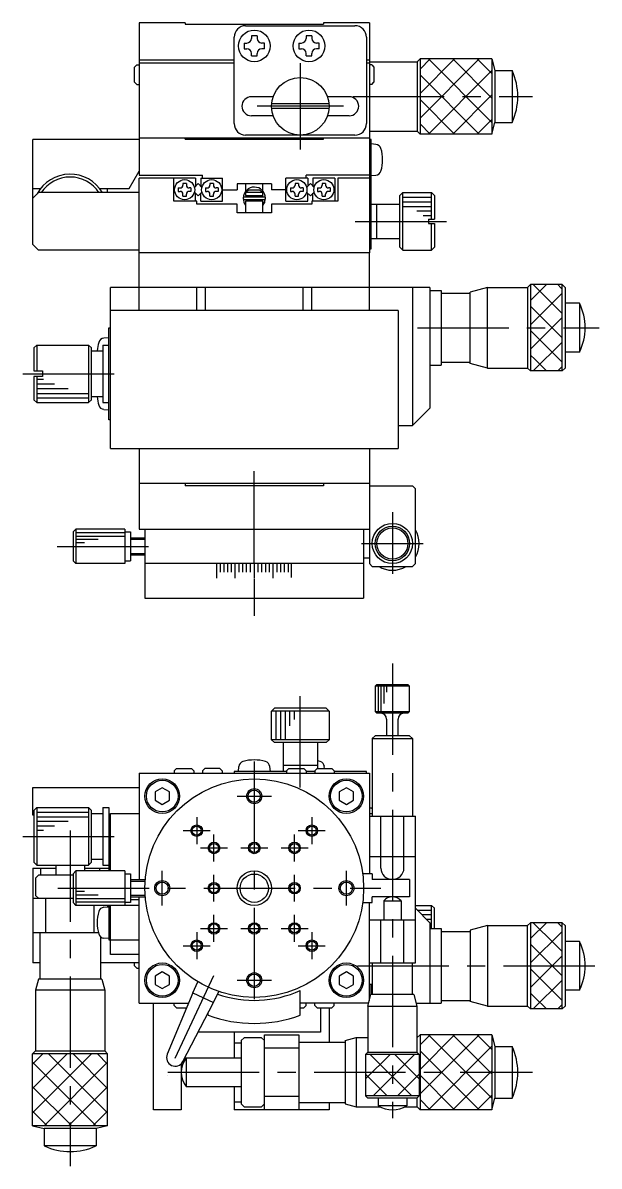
# Model space of a CAD drawing. Extents: x -1 to 365, y -8 to 323.
# Drawn here: x 129.3 to 229.5, y 124.6 to 323.3 of the extents above; entities that cross this region are included whole.
import ezdxf

# ---------------------------------------------------------------- set-up
doc = ezdxf.new("R2010")
doc.units = 0
doc.header["$LTSCALE"] = 0.5
doc.linetypes.add('CENTER', pattern=[50.8, 31.75, -6.35, 6.35, -6.35])
for name, color, linetype in [('MSM_CENTER', 1, 'CENTER'), ('MSM_CONTINUOUS', 7, 'CONTINUOUS'), ('MSM_NARROW', 5, 'CONTINUOUS')]:
    doc.layers.add(name, color=color, linetype=linetype)

msp = doc.modelspace()

# ---------------------------------------------------------------- linework, layer by layer
at = {"layer": 'MSM_CENTER'}
for p, q in [((177.54, 316.33), (177.54, 301.33)), ((186.67, 310.53), (217.86, 310.53)), ((185.04, 308.83), (170.04, 308.83)), ((187.05, 288.83), (203.75, 288.83)), ((197.88, 270.33), (229.46, 270.33)), ((129.33, 262.33), (146.33, 262.33)), ((169.54, 229.51), (169.54, 246.89)), ((193.54, 238.26), (193.54, 227.54)), ((188.19, 232.83), (198.91, 232.83)), ((135.26, 232.33), (153.17, 232.33)), ((169.54, 226.71), (169.54, 220.28)), ((193.54, 211.95), (193.54, 132.93)), ((177.54, 190.43), (177.54, 207.13)), ((169.54, 194.91), (169.54, 150.91)), ((166.54, 188.91), (172.54, 188.91)), ((159.54, 185.26), (159.54, 180.57)), ((179.54, 185.26), (179.54, 180.57)), ((137.54, 182.96), (137.54, 124.6)), ((157.19, 182.91), (161.88, 182.91)), ((177.19, 182.91), (181.88, 182.91)), ((129.33, 181.91), (146.06, 181.91)), ((162.54, 177.57), (162.54, 182.26)), ((176.54, 177.57), (176.54, 182.26)), ((160.19, 179.91), (164.88, 179.91)), ((167.19, 179.91), (171.88, 179.91)), ((174.19, 179.91), (178.88, 179.91)), ((153.54, 169.91), (153.54, 175.91)), ((162.54, 170.57), (162.54, 175.26)), ((176.54, 170.57), (176.54, 175.26)), ((185.54, 169.91), (185.54, 175.91)), ((135.39, 172.91), (191.54, 172.91)), ((162.54, 163.57), (162.54, 168.26)), ((176.54, 163.57), (176.54, 168.26)), ((159.54, 165.26), (159.54, 160.57)), ((160.19, 165.91), (164.88, 165.91)), ((167.19, 165.91), (171.88, 165.91)), ((174.19, 165.91), (178.88, 165.91)), ((179.54, 165.26), (179.54, 160.57)), ((157.19, 162.91), (161.88, 162.91)), ((177.19, 162.91), (181.88, 162.91)), ((187.46, 159.41), (229.46, 159.41)), ((162.44, 157.7), (154.39, 140.43)), ((166.54, 156.91), (172.54, 156.91)), ((154.54, 140.91), (217.86, 140.91))]:
    msp.add_line(p, q, dxfattribs=at)
at = {"layer": 'MSM_CONTINUOUS'}
for p, q in [((157.54, 323.33), (149.54, 323.33)), ((149.54, 323.33), (149.54, 296.83)), ((157.54, 323.33), (157.54, 323.13)), ((157.54, 323.13), (181.54, 323.13)), ((168.04, 322.83), (187.04, 322.83)), ((181.54, 323.33), (181.54, 323.13)), ((189.54, 323.33), (181.54, 323.33)), ((189.54, 323.33), (189.54, 283.33)), ((166.04, 305.83), (166.04, 320.83)), ((170.04, 321.08), (169.04, 321.08)), ((169.04, 321.08), (169.04, 320.63)), ((170.04, 321.08), (170.04, 320.63)), ((179.54, 321.08), (178.54, 321.08)), ((178.54, 321.08), (178.54, 320.63)), ((179.54, 321.08), (179.54, 320.63)), ((189.04, 320.83), (189.04, 305.83)), ((167.79, 319.83), (167.79, 318.83)), ((167.79, 319.83), (168.24, 319.83)), ((167.79, 318.83), (168.24, 318.83)), ((169.04, 317.58), (169.04, 318.03)), ((170.04, 317.58), (170.04, 318.03)), ((171.29, 319.83), (170.84, 319.83)), ((171.29, 318.83), (170.84, 318.83)), ((171.29, 318.83), (171.29, 319.83)), ((177.29, 319.83), (177.29, 318.83)), ((177.29, 319.83), (177.74, 319.83)), ((177.29, 318.83), (177.74, 318.83)), ((178.54, 317.58), (178.54, 318.03)), ((179.54, 317.58), (179.54, 318.03)), ((180.79, 319.83), (180.34, 319.83)), ((180.79, 318.83), (180.34, 318.83)), ((180.79, 318.83), (180.79, 319.83)), ((148.74, 315.63), (149.14, 316.03)), ((149.14, 316.03), (149.54, 316.03)), ((166.04, 316.83), (149.54, 316.83)), ((166.04, 316.33), (149.54, 316.33)), ((169.04, 317.58), (170.04, 317.58)), ((178.54, 317.58), (179.54, 317.58)), ((189.54, 316.83), (189.04, 316.83)), ((189.54, 316.33), (189.04, 316.33)), ((189.54, 316.55), (197.84, 316.55)), ((189.94, 316.03), (189.54, 316.03)), ((189.94, 316.03), (190.34, 315.63)), ((198.34, 317.05), (197.84, 316.55)), ((197.84, 316.55), (197.84, 304.51)), ((198.34, 317.05), (198.34, 304.01)), ((210.84, 317.05), (198.34, 317.05)), ((210.84, 317.05), (210.84, 304.01)), ((210.84, 317.05), (211.34, 315.03)), ((148.74, 313.03), (148.74, 315.63)), ((190.34, 315.63), (190.34, 313.03)), ((211.34, 315.03), (214.34, 315.03)), ((211.34, 315.03), (211.34, 306.03)), ((214.34, 315.03), (214.34, 306.03)), ((148.74, 313.03), (149.14, 312.63)), ((149.14, 312.63), (149.54, 312.63)), ((189.94, 312.63), (189.54, 312.63)), ((189.94, 312.63), (190.34, 313.03)), ((172.82, 310.48), (169.04, 310.48)), ((186.04, 310.48), (182.26, 310.48)), ((182.5, 308.43), (172.54, 308.43)), ((182.54, 309.23), (172.55, 309.23)), ((172.82, 307.18), (169.04, 307.18)), ((186.04, 307.18), (182.26, 307.18)), ((189.54, 304.51), (197.84, 304.51)), ((198.34, 304.01), (197.84, 304.51)), ((210.84, 304.01), (211.34, 306.03)), ((211.34, 306.03), (214.34, 306.03)), ((131.04, 284.83), (131.04, 303.03)), ((149.54, 303.03), (131.04, 303.03)), ((149.54, 303.33), (189.54, 303.33)), ((157.54, 303.13), (157.54, 303.33)), ((157.54, 303.13), (181.54, 303.13)), ((187.04, 303.83), (168.04, 303.83)), ((181.54, 303.13), (181.54, 303.33)), ((189.84, 303.03), (189.54, 303.03)), ((189.84, 284.03), (189.84, 303.03)), ((190.68, 302.21), (189.84, 302.28)), ((210.84, 304.01), (198.34, 304.01)), ((147.8, 294.53), (149.54, 297.53)), ((149.54, 296.83), (160.54, 296.83)), ((149.54, 273.33), (149.54, 296.33)), ((159.34, 296.33), (149.54, 296.33)), ((155.54, 292.33), (155.54, 296.33)), ((159.34, 296.33), (159.34, 294.94)), ((160.24, 296.33), (160.24, 294.94)), ((160.24, 296.33), (164.04, 296.33)), ((160.54, 296.33), (160.54, 296.83)), ((164.04, 292.33), (164.04, 296.33)), ((178.84, 296.33), (175.04, 296.33)), ((175.04, 292.33), (175.04, 296.33)), ((189.54, 296.83), (178.54, 296.83)), ((178.54, 296.33), (178.54, 296.83)), ((178.84, 296.33), (178.84, 294.94)), ((183.54, 296.33), (179.74, 296.33)), ((179.74, 296.33), (179.74, 294.94)), ((183.54, 296.33), (183.54, 292.33)), ((189.54, 296.33), (184.04, 296.33)), ((184.04, 296.33), (184.04, 292.33)), ((189.84, 296.78), (190.68, 296.85)), ((131.04, 294.53), (132.41, 294.53)), ((142.66, 294.53), (147.8, 294.53)), ((144.04, 293.83), (144.04, 294.53)), ((156.34, 294.63), (156.34, 294.03)), ((156.34, 294.63), (156.64, 294.63)), ((157.74, 295.43), (157.14, 295.43)), ((157.14, 295.43), (157.14, 295.13)), ((157.74, 295.43), (157.74, 295.13)), ((158.54, 294.63), (158.24, 294.63)), ((158.54, 294.63), (158.54, 294.03)), ((159.14, 294.74), (159.79, 295.39)), ((160.44, 294.74), (159.79, 295.39)), ((161.04, 294.63), (161.04, 294.03)), ((161.04, 294.63), (161.34, 294.63)), ((162.44, 295.43), (161.84, 295.43)), ((161.84, 295.43), (161.84, 295.13)), ((162.44, 295.43), (162.44, 295.13)), ((163.24, 294.63), (162.94, 294.63)), ((163.24, 294.63), (163.24, 294.03)), ((164.04, 294.33), (166.54, 294.33)), ((172.54, 295.33), (166.54, 295.33)), ((166.54, 295.33), (166.54, 294.33)), ((168.04, 295.33), (168.04, 294.06)), ((168.09, 293.83), (168.62, 294.33)), ((168.62, 294.33), (170.45, 294.33)), ((170.45, 294.33), (170.98, 293.83)), ((171.04, 294.1), (171.04, 295.33)), ((172.54, 295.33), (172.54, 294.33)), ((175.04, 294.33), (172.54, 294.33)), ((175.84, 294.63), (175.84, 294.03)), ((175.84, 294.63), (176.14, 294.63)), ((177.24, 295.43), (176.64, 295.43)), ((176.64, 295.43), (176.64, 295.13)), ((177.24, 295.43), (177.24, 295.13)), ((178.04, 294.63), (177.74, 294.63)), ((178.04, 294.63), (178.04, 294.03)), ((178.64, 294.74), (179.29, 295.39)), ((179.94, 294.74), (179.29, 295.39)), ((180.54, 294.63), (180.54, 294.03)), ((180.54, 294.63), (180.84, 294.63)), ((181.94, 295.43), (181.34, 295.43)), ((181.34, 295.43), (181.34, 295.13)), ((181.94, 295.43), (181.94, 295.13)), ((182.74, 294.63), (182.44, 294.63)), ((182.74, 294.63), (182.74, 294.03)), ((131.04, 292.83), (132.04, 293.83)), ((149.54, 293.83), (132.04, 293.83)), ((159.54, 292.33), (155.54, 292.33)), ((156.34, 294.03), (156.64, 294.03)), ((157.14, 293.23), (157.14, 293.53)), ((157.14, 293.23), (157.74, 293.23)), ((157.74, 293.23), (157.74, 293.53)), ((158.54, 294.03), (158.24, 294.03)), ((159.79, 293.27), (159.14, 293.92)), ((159.34, 292.33), (159.34, 293.72)), ((159.54, 291.83), (159.54, 292.33)), ((159.79, 293.27), (160.44, 293.92)), ((160.24, 292.33), (160.24, 293.72)), ((160.24, 292.33), (164.04, 292.33)), ((161.04, 294.03), (161.34, 294.03)), ((161.84, 293.23), (161.84, 293.53)), ((161.84, 293.23), (162.44, 293.23)), ((162.44, 293.23), (162.44, 293.53)), ((163.24, 294.03), (162.94, 294.03)), ((171.28, 293.06), (167.83, 293.06)), ((167.83, 292.61), (171.28, 292.61)), ((168.04, 293.83), (168.04, 293.33)), ((171.04, 293.83), (168.04, 293.83)), ((168.04, 293.33), (171.04, 293.33)), ((171.04, 292.33), (168.04, 292.33)), ((168.04, 292.33), (168.04, 290.33)), ((168.07, 293.06), (168.14, 293.33)), ((168.14, 292.33), (168.07, 292.61)), ((168.16, 292.41), (168.17, 292.42)), ((168.16, 292.39), (168.16, 292.41)), ((168.16, 292.38), (168.16, 292.39)), ((168.16, 292.37), (168.16, 292.38)), ((168.16, 292.35), (168.16, 292.37)), ((168.16, 292.34), (168.16, 292.35)), ((168.16, 292.33), (168.16, 292.34)), ((168.17, 292.43), (168.18, 292.45)), ((168.17, 292.42), (168.17, 292.43)), ((168.18, 292.46), (168.19, 292.47)), ((168.18, 292.45), (168.18, 292.46)), ((168.19, 292.47), (168.2, 292.48)), ((168.2, 292.49), (168.21, 292.5)), ((168.2, 292.48), (168.2, 292.49)), ((168.21, 292.5), (168.22, 292.51)), ((168.22, 292.51), (168.23, 292.52)), ((168.23, 292.52), (168.24, 292.53)), ((168.24, 292.53), (168.25, 292.54)), ((168.25, 292.54), (168.26, 292.55)), ((168.26, 292.55), (168.27, 292.56)), ((168.27, 292.56), (168.28, 292.57)), ((168.28, 292.57), (168.29, 292.57)), ((168.29, 292.57), (168.31, 292.58)), ((168.31, 292.58), (168.32, 292.59)), ((168.32, 292.59), (168.33, 292.59)), ((168.33, 292.59), (168.34, 292.6)), ((168.34, 292.6), (168.36, 292.6)), ((168.36, 292.6), (168.37, 292.6)), ((168.37, 292.6), (168.38, 292.61)), ((168.38, 292.61), (168.4, 292.61)), ((168.4, 292.61), (168.41, 292.61)), ((168.41, 292.61), (168.42, 292.61)), ((168.42, 292.61), (168.43, 292.61)), ((168.54, 293.33), (168.54, 293.06)), ((168.54, 292.61), (168.54, 292.33)), ((170.54, 293.06), (170.54, 293.33)), ((170.54, 292.33), (170.54, 292.61)), ((170.67, 292.61), (170.69, 292.61)), ((170.69, 292.61), (170.7, 292.61)), ((170.7, 292.61), (170.71, 292.61)), ((170.71, 292.61), (170.73, 292.6)), ((170.73, 292.6), (170.74, 292.6)), ((170.74, 292.6), (170.75, 292.6)), ((170.75, 292.6), (170.77, 292.59)), ((170.77, 292.59), (170.78, 292.59)), ((170.78, 292.59), (170.79, 292.58)), ((170.79, 292.58), (170.8, 292.58)), ((170.8, 292.58), (170.81, 292.57)), ((170.81, 292.57), (170.83, 292.56)), ((170.83, 292.56), (170.84, 292.56)), ((170.84, 292.56), (170.85, 292.55)), ((170.85, 292.55), (170.86, 292.54)), ((170.86, 292.54), (170.87, 292.53)), ((170.87, 292.53), (170.88, 292.52)), ((170.88, 292.52), (170.89, 292.51)), ((170.89, 292.51), (170.89, 292.5)), ((170.89, 292.5), (170.9, 292.49)), ((170.9, 292.49), (170.91, 292.48)), ((170.91, 292.48), (170.92, 292.47)), ((170.92, 292.47), (170.92, 292.45)), ((170.92, 292.45), (170.93, 292.44)), ((170.93, 292.44), (170.93, 292.43)), ((170.93, 292.43), (170.94, 292.42)), ((170.94, 292.42), (170.94, 292.4)), ((170.94, 292.4), (170.94, 292.39)), ((170.94, 292.39), (170.95, 292.38)), ((170.95, 292.38), (170.95, 292.36)), ((170.95, 292.36), (170.95, 292.35)), ((170.95, 292.35), (170.95, 292.34)), ((170.95, 292.34), (170.95, 292.33)), ((170.97, 293.33), (171.04, 293.06)), ((171.04, 293.33), (171.04, 293.83)), ((171.04, 290.33), (171.04, 292.33)), ((171.05, 292.15), (171.04, 292.16)), ((171.33, 292.05), (171.04, 292.14)), ((171.07, 292.14), (171.05, 292.15)), ((171.33, 292.05), (171.5, 292.8)), ((171.35, 292.61), (171.34, 292.62)), ((171.36, 292.58), (171.35, 292.61)), ((171.37, 292.54), (171.36, 292.58)), ((171.36, 292.12), (171.37, 292.15)), ((171.38, 292.51), (171.37, 292.54)), ((171.37, 292.15), (171.38, 292.19)), ((171.39, 292.47), (171.38, 292.51)), ((171.38, 292.19), (171.39, 292.22)), ((171.39, 292.44), (171.39, 292.47)), ((171.4, 292.4), (171.39, 292.44)), ((171.39, 292.26), (171.4, 292.29)), ((171.39, 292.22), (171.39, 292.26)), ((171.4, 292.37), (171.4, 292.4)), ((171.4, 292.33), (171.4, 292.37)), ((171.4, 292.29), (171.4, 292.33)), ((175.04, 292.33), (178.84, 292.33)), ((175.84, 294.03), (176.14, 294.03)), ((176.64, 293.23), (176.64, 293.53)), ((176.64, 293.23), (177.24, 293.23)), ((177.24, 293.23), (177.24, 293.53)), ((178.04, 294.03), (177.74, 294.03)), ((179.29, 293.27), (178.64, 293.92)), ((178.84, 292.33), (178.84, 293.72)), ((179.29, 293.27), (179.94, 293.92)), ((184.04, 292.33), (179.54, 292.33)), ((179.54, 292.33), (179.54, 291.83)), ((179.74, 292.33), (179.74, 293.72)), ((180.54, 294.03), (180.84, 294.03)), ((181.34, 293.23), (181.34, 293.53)), ((181.34, 293.23), (181.94, 293.23)), ((181.94, 293.23), (181.94, 293.53)), ((182.74, 294.03), (182.44, 294.03)), ((194.84, 293.33), (195.34, 293.83)), ((194.84, 284.33), (194.84, 293.33)), ((195.34, 283.83), (195.34, 293.83)), ((195.34, 293.83), (200.34, 293.83)), ((200.34, 289.23), (200.34, 293.83)), ((200.34, 293.83), (200.84, 293.33)), ((200.84, 293.33), (200.84, 289.23)), ((166.54, 291.83), (159.54, 291.83)), ((166.54, 290.33), (166.54, 291.83)), ((172.54, 290.33), (166.54, 290.33)), ((167.74, 292.12), (167.77, 292.05)), ((167.77, 292.05), (167.76, 292.06)), ((167.77, 292.06), (167.76, 292.06)), ((167.76, 292.06), (167.77, 292.06)), ((167.77, 292.05), (167.77, 292.05)), ((167.77, 292.05), (167.78, 292.03)), ((171.04, 291.57), (171.34, 292.05)), ((171.09, 292.13), (171.07, 292.14)), ((171.1, 292.12), (171.09, 292.13)), ((171.12, 292.12), (171.1, 292.12)), ((171.14, 292.11), (171.12, 292.12)), ((171.16, 292.1), (171.14, 292.11)), ((171.17, 292.09), (171.16, 292.1)), ((171.19, 292.09), (171.17, 292.09)), ((171.21, 292.08), (171.19, 292.09)), ((171.22, 292.07), (171.21, 292.08)), ((171.24, 292.07), (171.22, 292.07)), ((171.25, 292.06), (171.24, 292.07)), ((171.27, 292.06), (171.25, 292.06)), ((171.28, 292.06), (171.27, 292.06)), ((171.29, 292.05), (171.28, 292.06)), ((171.3, 292.05), (171.29, 292.05)), ((171.31, 292.05), (171.3, 292.05)), ((171.32, 292.05), (171.31, 292.05)), ((171.32, 292.02), (171.33, 292.05)), ((171.33, 292.05), (171.32, 292.05)), ((171.33, 292.05), (171.33, 292.05)), ((171.34, 292.05), (171.33, 292.05)), ((171.33, 292.05), (171.33, 292.05)), ((171.34, 292.05), (171.35, 292.09)), ((171.34, 292.06), (171.34, 292.05)), ((171.34, 292.05), (171.34, 292.05)), ((171.35, 292.09), (171.36, 292.12)), ((172.54, 291.83), (172.54, 290.33)), ((179.54, 291.83), (172.54, 291.83)), ((189.84, 291.83), (194.84, 291.83)), ((190.84, 285.83), (190.84, 291.83)), ((199.84, 289.23), (200.84, 289.23)), ((199.84, 289.23), (199.84, 288.43)), ((199.84, 288.43), (200.84, 288.43)), ((200.34, 283.83), (200.34, 288.43)), ((200.84, 288.43), (200.84, 284.33)), ((132.04, 283.83), (131.04, 284.83)), ((189.84, 285.83), (194.84, 285.83)), ((195.34, 283.83), (194.84, 284.33)), ((200.84, 284.33), (200.34, 283.83)), ((149.54, 283.83), (132.04, 283.83)), ((189.54, 283.33), (149.54, 283.33)), ((189.54, 284.03), (189.84, 284.03)), ((189.54, 273.33), (189.54, 283.33)), ((195.34, 283.83), (200.34, 283.83)), ((200.04, 277.33), (144.54, 277.33)), ((144.54, 249.33), (144.54, 277.33)), ((159.54, 273.33), (159.54, 277.33)), ((161.04, 273.33), (161.04, 277.33)), ((178.04, 273.33), (178.04, 277.33)), ((179.54, 273.33), (179.54, 277.33)), ((197.04, 277.33), (197.04, 253.33)), ((200.04, 277.33), (200.04, 256.33)), ((200.04, 276.83), (202.04, 276.83)), ((202.04, 276.83), (202.04, 263.83)), ((202.04, 276.33), (207.04, 276.33)), ((210.04, 277.33), (207.04, 276.53)), ((207.04, 264.13), (207.04, 276.52)), ((210.04, 277.33), (217.04, 277.33)), ((210.04, 263.33), (210.04, 277.33)), ((217.04, 277.33), (217.54, 277.83)), ((217.04, 277.33), (217.04, 263.33)), ((217.54, 277.83), (217.54, 262.83)), ((223.04, 277.83), (217.54, 277.83)), ((223.04, 262.83), (223.04, 277.83)), ((223.04, 277.83), (223.54, 277.33)), ((223.54, 277.33), (223.54, 263.33)), ((226.04, 274.58), (223.54, 274.58)), ((226.04, 274.58), (226.04, 266.08)), ((194.54, 273.33), (144.54, 273.33)), ((194.54, 273.33), (194.54, 249.33)), ((144.24, 270.33), (144.54, 270.33)), ((144.24, 254.33), (144.24, 270.33)), ((144.24, 268.58), (143.39, 268.51)), ((131.24, 266.83), (131.74, 267.33)), ((131.24, 266.83), (131.24, 262.83)), ((131.74, 267.33), (131.74, 262.83)), ((131.74, 267.33), (140.74, 267.33)), ((140.74, 267.33), (140.74, 257.33)), ((140.74, 267.33), (141.24, 266.83)), ((141.24, 257.83), (141.24, 266.83)), ((141.24, 266.33), (143.24, 266.33)), ((143.24, 267.33), (143.24, 257.33)), ((143.24, 267.33), (144.24, 267.33)), ((202.04, 264.33), (207.04, 264.33)), ((226.04, 266.08), (223.54, 266.08)), ((131.24, 262.83), (132.74, 262.83)), ((132.74, 262.83), (132.74, 261.83)), ((200.04, 263.83), (202.04, 263.83)), ((210.04, 263.33), (207.04, 264.13)), ((210.04, 263.33), (217.04, 263.33)), ((217.54, 262.83), (217.04, 263.33)), ((223.04, 262.83), (217.54, 262.83)), ((223.54, 263.33), (223.04, 262.83)), ((131.24, 261.83), (131.24, 257.83)), ((132.74, 261.83), (131.24, 261.83)), ((131.74, 261.83), (131.74, 257.33)), ((131.24, 257.83), (131.74, 257.33)), ((131.74, 257.33), (140.74, 257.33)), ((141.24, 257.83), (140.74, 257.33)), ((143.24, 258.33), (141.24, 258.33)), ((143.24, 257.33), (144.24, 257.33)), ((143.39, 256.15), (144.24, 256.08)), ((197.04, 253.33), (200.04, 256.33)), ((144.54, 254.33), (144.24, 254.33)), ((194.54, 253.33), (197.04, 253.33)), ((144.54, 249.33), (194.54, 249.33)), ((149.54, 249.33), (149.54, 235.33)), ((189.54, 249.33), (189.54, 229.33)), ((149.54, 243.33), (189.54, 243.33)), ((157.54, 243.33), (157.54, 242.83)), ((181.54, 242.83), (157.54, 242.83)), ((181.54, 243.33), (181.54, 242.83)), ((189.54, 242.83), (197.04, 242.83)), ((197.54, 242.33), (197.04, 242.83)), ((197.54, 229.33), (197.54, 242.33)), ((138.54, 235.33), (138.04, 234.83)), ((138.04, 234.83), (138.04, 229.83)), ((138.54, 235.33), (138.54, 229.33)), ((147.04, 235.33), (138.54, 235.33)), ((147.04, 235.33), (147.04, 229.33)), ((147.04, 234.83), (148.04, 234.83)), ((148.04, 234.83), (148.04, 229.83)), ((149.54, 235.33), (189.54, 235.33)), ((150.54, 235.33), (150.54, 223.33)), ((188.54, 235.33), (188.54, 223.33)), ((148.04, 233.83), (150.54, 233.83)), ((148.04, 230.83), (150.54, 230.83)), ((138.04, 229.83), (138.54, 229.33)), ((147.04, 229.33), (138.54, 229.33)), ((147.04, 229.83), (148.04, 229.83)), ((188.54, 229.33), (150.54, 229.33)), ((163.04, 226.83), (163.04, 229.33)), ((163.67, 227.83), (163.67, 229.33)), ((164.3, 227.83), (164.3, 229.33)), ((164.94, 227.83), (164.94, 229.33)), ((165.59, 227.83), (165.59, 229.33)), ((166.24, 226.83), (166.24, 229.33)), ((166.89, 227.83), (166.89, 229.33)), ((167.55, 227.83), (167.55, 229.33)), ((168.21, 227.83), (168.21, 229.33)), ((168.87, 227.83), (168.87, 229.33)), ((169.54, 229.33), (169.54, 226.83)), ((170.2, 227.83), (170.2, 229.33)), ((170.86, 227.83), (170.86, 229.33)), ((171.52, 227.83), (171.52, 229.33)), ((172.18, 227.83), (172.18, 229.33)), ((172.84, 226.83), (172.84, 229.33)), ((173.49, 227.83), (173.49, 229.33)), ((174.13, 227.83), (174.13, 229.33)), ((174.77, 227.83), (174.77, 229.33)), ((175.41, 229.33), (175.41, 227.83)), ((176.03, 226.9), (176.03, 229.33)), ((188.54, 230.33), (189.54, 230.33)), ((189.54, 229.33), (190.04, 228.83)), ((190.04, 228.83), (197.04, 228.83)), ((197.54, 229.33), (197.04, 228.83)), ((150.54, 223.33), (188.54, 223.33)), ((190.84, 208.31), (190.54, 208.01)), ((196.54, 208.01), (190.54, 208.01)), ((190.54, 208.01), (190.54, 203.61)), ((190.84, 208.31), (196.24, 208.31)), ((196.54, 208.01), (196.24, 208.31)), ((196.54, 203.61), (196.54, 208.01)), ((172.54, 203.71), (173.04, 204.21)), ((182.54, 203.71), (172.54, 203.71)), ((172.54, 198.71), (172.54, 203.71)), ((182.04, 204.21), (173.04, 204.21)), ((182.04, 204.21), (182.54, 203.71)), ((182.54, 203.71), (182.54, 198.71)), ((190.54, 203.61), (196.54, 203.61)), ((190.54, 203.61), (190.84, 203.31)), ((196.24, 203.31), (190.84, 203.31)), ((196.24, 203.31), (196.54, 203.61)), ((192.54, 202.31), (192.54, 199.41)), ((194.54, 199.41), (194.54, 202.31)), ((190.04, 198.91), (190.54, 199.41)), ((190.04, 198.91), (197.04, 198.91)), ((190.04, 198.91), (190.04, 185.41)), ((196.54, 199.41), (190.54, 199.41)), ((196.54, 199.41), (197.04, 198.91)), ((197.04, 198.91), (197.04, 185.41)), ((182.54, 198.71), (172.54, 198.71)), ((173.04, 198.21), (172.54, 198.71)), ((182.04, 198.21), (173.04, 198.21)), ((174.54, 198.21), (174.54, 193.21)), ((180.54, 198.21), (180.54, 193.71)), ((182.54, 198.71), (182.04, 198.21)), ((149.54, 192.91), (189.54, 192.91)), ((149.54, 192.91), (149.54, 174.41)), ((156.04, 193.71), (155.64, 193.31)), ((155.64, 193.31), (155.64, 192.91)), ((156.04, 193.71), (158.64, 193.71)), ((159.04, 193.31), (158.64, 193.71)), ((159.04, 193.31), (159.04, 192.91)), ((160.54, 193.31), (160.94, 193.71)), ((160.54, 193.31), (160.54, 192.91)), ((163.54, 193.71), (160.94, 193.71)), ((163.54, 193.71), (163.94, 193.31)), ((163.94, 193.31), (163.94, 192.91)), ((175.14, 193.21), (166.04, 193.21)), ((166.04, 193.21), (166.04, 192.91)), ((166.79, 193.21), (166.86, 194.06)), ((172.21, 194.06), (172.29, 193.21)), ((180.54, 194.21), (174.54, 194.21)), ((175.54, 193.71), (175.14, 193.31)), ((175.14, 193.31), (175.14, 192.91)), ((175.54, 193.71), (178.14, 193.71)), ((178.54, 193.31), (178.14, 193.71)), ((178.54, 193.31), (178.54, 192.91)), ((180.04, 193.21), (178.54, 193.21)), ((180.44, 193.71), (180.04, 193.31)), ((180.04, 193.31), (180.04, 192.91)), ((180.44, 193.71), (183.04, 193.71)), ((181.74, 193.71), (181.71, 194.06)), ((183.04, 193.71), (183.44, 193.31)), ((183.44, 193.31), (183.44, 192.91)), ((189.04, 193.21), (183.44, 193.21)), ((189.04, 192.91), (189.04, 193.21)), ((189.54, 192.91), (189.54, 175.41)), ((131.04, 190.41), (149.54, 190.41)), ((131.04, 185.61), (131.04, 190.41)), ((153.54, 190.36), (152.29, 189.64)), ((152.29, 189.64), (152.29, 188.19)), ((154.79, 189.64), (153.54, 190.36)), ((154.79, 188.19), (154.79, 189.64)), ((185.54, 190.36), (184.29, 189.64)), ((184.29, 189.64), (184.29, 188.19)), ((186.79, 189.64), (185.54, 190.36)), ((186.79, 188.19), (186.79, 189.64)), ((131.24, 186.41), (131.74, 186.91)), ((131.74, 186.91), (131.74, 176.91)), ((131.74, 186.91), (140.74, 186.91)), ((140.74, 186.91), (140.74, 176.91)), ((140.74, 186.91), (141.24, 186.41)), ((143.24, 186.91), (143.24, 176.91)), ((143.24, 186.91), (144.24, 186.91)), ((144.24, 186.91), (144.24, 175.91)), ((152.29, 188.19), (153.54, 187.47)), ((153.54, 187.47), (154.79, 188.19)), ((184.29, 188.19), (185.54, 187.47)), ((185.54, 187.47), (186.79, 188.19)), ((189.94, 186.81), (189.54, 186.81)), ((190.04, 186.71), (189.94, 186.81)), ((131.24, 185.61), (131.04, 185.61)), ((131.24, 186.41), (131.24, 177.41)), ((141.24, 177.41), (141.24, 186.41)), ((141.24, 185.91), (143.24, 185.91)), ((144.54, 185.61), (144.24, 185.61)), ((144.54, 185.41), (144.24, 185.41)), ((144.54, 175.91), (144.54, 185.91)), ((144.54, 185.91), (149.54, 185.91)), ((189.54, 185.91), (190.04, 185.91)), ((189.54, 185.41), (197.54, 185.41)), ((191.54, 176.41), (191.54, 185.41)), ((195.54, 178.41), (195.54, 185.41)), ((197.54, 159.91), (197.54, 185.41)), ((131.24, 177.41), (131.74, 176.91)), ((131.74, 176.91), (140.74, 176.91)), ((135.04, 176.91), (135.04, 175.16)), ((140.04, 176.91), (140.04, 175.91)), ((141.24, 177.41), (140.74, 176.91)), ((143.24, 177.91), (141.24, 177.91)), ((143.24, 176.91), (144.24, 176.91)), ((189.54, 178.41), (197.54, 178.41)), ((195.54, 176.41), (195.54, 178.41)), ((131.04, 176.41), (135.04, 176.41)), ((131.04, 176.41), (131.04, 159.91)), ((132.04, 175.16), (131.54, 174.66)), ((138.04, 175.16), (132.04, 175.16)), ((132.41, 176.41), (132.41, 175.16)), ((138.54, 175.91), (138.04, 175.41)), ((138.04, 175.41), (138.04, 170.41)), ((138.54, 175.91), (138.54, 169.91)), ((147.04, 175.91), (138.54, 175.91)), ((140.04, 176.41), (144.24, 176.41)), ((142.66, 176.41), (142.66, 175.91)), ((147.04, 175.91), (147.04, 169.91)), ((147.04, 175.41), (148.04, 175.41)), ((148.04, 175.41), (148.04, 170.41)), ((190.04, 175.41), (188.37, 175.41)), ((190.04, 175.41), (190.04, 174.41)), ((131.54, 174.66), (131.54, 171.66)), ((148.04, 174.41), (150.6, 174.41)), ((196.54, 174.41), (190.04, 174.41)), ((196.54, 174.41), (196.54, 171.41)), ((131.04, 171.16), (138.04, 171.16)), ((132.04, 171.16), (131.54, 171.66)), ((133.33, 165.16), (133.33, 171.16)), ((148.04, 171.41), (150.6, 171.41)), ((149.54, 170.91), (148.04, 170.91)), ((149.54, 152.91), (149.54, 171.41)), ((190.04, 170.41), (190.04, 171.41)), ((196.54, 171.41), (190.04, 171.41)), ((138.04, 170.41), (138.54, 169.91)), ((147.04, 169.91), (138.54, 169.91)), ((141.74, 165.16), (141.74, 169.91)), ((143.39, 169.59), (144.24, 169.66)), ((144.04, 169.91), (144.04, 169.65)), ((144.24, 169.91), (144.24, 163.91)), ((144.54, 163.91), (144.54, 169.91)), ((148.04, 170.41), (147.04, 170.41)), ((149.54, 169.91), (147.04, 169.91)), ((188.37, 170.41), (190.04, 170.41)), ((189.54, 153.35), (189.54, 170.41)), ((192.04, 170.74), (195.04, 170.74)), ((192.04, 170.74), (192.04, 167.41)), ((195.04, 170.74), (195.04, 167.41)), ((197.54, 169.91), (200.34, 169.91)), ((197.54, 169.41), (200.04, 166.91)), ((200.34, 165.91), (200.34, 169.91)), ((200.34, 169.91), (200.84, 169.41)), ((200.84, 165.91), (200.84, 169.41)), ((189.54, 167.41), (197.54, 167.41)), ((191.54, 159.91), (191.54, 167.41)), ((195.54, 159.91), (195.54, 167.41)), ((142.46, 165.16), (131.04, 165.16)), ((132.29, 165.16), (132.29, 157.11)), ((200.04, 166.91), (200.04, 152.91)), ((200.04, 165.91), (202.04, 165.91)), ((200.04, 165.91), (200.34, 165.91)), ((202.04, 165.91), (202.04, 152.91)), ((202.04, 165.41), (207.04, 165.41)), ((210.04, 166.41), (207.04, 165.61)), ((207.04, 165.61), (207.04, 153.22)), ((210.04, 166.41), (217.04, 166.41)), ((210.04, 166.41), (210.04, 152.41)), ((217.04, 166.41), (217.54, 166.91)), ((217.04, 152.41), (217.04, 166.41)), ((217.54, 166.91), (217.54, 151.91)), ((223.04, 166.91), (217.54, 166.91)), ((223.04, 151.91), (223.04, 166.91)), ((223.04, 166.91), (223.54, 166.41)), ((223.54, 166.41), (223.54, 152.41)), ((142.79, 164.51), (142.79, 157.11)), ((144.24, 164.16), (143.39, 164.24)), ((144.24, 163.91), (149.54, 163.91)), ((144.54, 161.41), (144.54, 163.91)), ((226.04, 163.66), (223.54, 163.66)), ((226.04, 163.66), (226.04, 155.16)), ((149.54, 161.41), (144.54, 161.41)), ((132.29, 159.91), (131.04, 159.91)), ((149.54, 159.91), (142.79, 159.91)), ((148.74, 159.41), (148.74, 159.91)), ((148.74, 159.41), (149.14, 159.01)), ((149.14, 159.01), (149.54, 159.01)), ((189.54, 159.91), (197.54, 159.91)), ((190.04, 159.91), (190.04, 154.41)), ((197.04, 154.41), (197.04, 159.91)), ((132.04, 157.11), (131.52, 155.18)), ((143.04, 157.11), (132.04, 157.11)), ((143.04, 157.11), (143.55, 155.18)), ((153.54, 158.36), (152.29, 157.64)), ((152.29, 157.64), (152.29, 156.19)), ((154.79, 157.64), (153.54, 158.36)), ((154.79, 156.19), (154.79, 157.64)), ((185.54, 158.36), (184.29, 157.64)), ((184.29, 157.64), (184.29, 156.19)), ((186.79, 157.64), (185.54, 158.36)), ((186.79, 156.19), (186.79, 157.64)), ((131.52, 155.18), (131.52, 144.61)), ((143.55, 155.18), (131.55, 155.18)), ((143.55, 155.18), (143.55, 144.61)), ((152.29, 156.19), (153.54, 155.47)), ((153.54, 155.47), (154.79, 156.19)), ((158.85, 154.73), (159.74, 156.64)), ((177.54, 150.82), (177.54, 155.13)), ((184.29, 156.19), (185.54, 155.47)), ((185.54, 155.47), (186.79, 156.19)), ((189.54, 156.24), (190.04, 156.24)), ((189.84, 154.41), (189.84, 156.24)), ((226.04, 155.16), (223.54, 155.16)), ((158.85, 154.73), (154.42, 144.03)), ((157.13, 142.77), (162.47, 153.04)), ((158.85, 154.73), (162.47, 153.04)), ((162.47, 153.04), (163.36, 154.94)), ((189.29, 152.41), (189.82, 154.41)), ((189.54, 153.41), (189.55, 153.41)), ((197.25, 154.41), (189.82, 154.41)), ((197.25, 154.41), (197.79, 152.41)), ((202.04, 153.41), (207.04, 153.41)), ((210.04, 152.41), (207.04, 153.22)), ((149.54, 152.91), (158.1, 152.91)), ((152.04, 134.41), (152.04, 152.91)), ((155.64, 152.51), (155.64, 152.91)), ((156.04, 152.11), (155.64, 152.51)), ((156.04, 152.11), (157.77, 152.11)), ((161.54, 150.82), (161.54, 151.23)), ((189.42, 152.91), (177.54, 152.91)), ((177.54, 152.11), (178.14, 152.11)), ((178.54, 152.51), (178.14, 152.11)), ((178.54, 152.51), (178.54, 152.91)), ((180.04, 152.51), (180.04, 152.91)), ((180.04, 152.51), (180.44, 152.11)), ((180.44, 152.11), (183.04, 152.11)), ((181.04, 152.11), (181.04, 147.91)), ((182.54, 152.11), (182.54, 146.16)), ((183.44, 152.51), (183.04, 152.11)), ((183.44, 152.51), (183.44, 152.91)), ((189.29, 152.41), (189.29, 144.41)), ((189.29, 152.41), (197.79, 152.41)), ((197.65, 152.91), (200.04, 152.91)), ((197.79, 152.41), (197.79, 144.41)), ((200.04, 152.91), (202.04, 152.91)), ((210.04, 152.41), (217.04, 152.41)), ((217.54, 151.91), (217.04, 152.41)), ((223.04, 151.91), (217.54, 151.91)), ((223.54, 152.41), (223.04, 151.91)), ((181.04, 147.91), (159.81, 147.91)), ((166.04, 147.91), (166.04, 143.41)), ((171.29, 147.41), (177.29, 147.41)), ((171.29, 134.41), (171.29, 147.41)), ((177.29, 147.41), (177.29, 134.41)), ((198.34, 147.43), (197.84, 146.93)), ((198.34, 147.43), (198.34, 134.4)), ((210.84, 147.43), (198.34, 147.43)), ((210.84, 147.43), (210.84, 134.4)), ((210.84, 147.43), (211.34, 145.41)), ((166.04, 146.04), (167.29, 146.04)), ((167.29, 146.41), (167.79, 146.91)), ((167.29, 146.41), (167.29, 135.41)), ((170.79, 146.91), (167.79, 146.91)), ((170.79, 146.91), (171.29, 146.41)), ((177.29, 145.12), (171.29, 145.12)), ((177.29, 146.16), (185.34, 146.16)), ((185.34, 146.41), (187.27, 146.93)), ((185.34, 146.41), (185.34, 135.41)), ((187.27, 146.93), (189.29, 146.93)), ((187.27, 146.93), (187.27, 134.93)), ((197.79, 146.93), (197.84, 146.93)), ((197.84, 144.36), (197.84, 146.93)), ((211.34, 145.41), (214.34, 145.41)), ((211.34, 145.41), (211.34, 136.41)), ((214.34, 145.41), (214.34, 136.41)), ((131.02, 144.11), (131.52, 144.61)), ((144.05, 144.11), (131.02, 144.11)), ((131.02, 131.61), (131.02, 144.11)), ((131.52, 144.61), (143.55, 144.61)), ((144.05, 144.11), (143.55, 144.61)), ((144.05, 131.61), (144.05, 144.11)), ((157.71, 143.41), (157.71, 138.41)), ((157.71, 143.41), (167.29, 143.41)), ((188.89, 144.01), (189.29, 144.41)), ((198.19, 144.01), (188.89, 144.01)), ((188.89, 144.01), (188.89, 144.01)), ((188.89, 144.01), (188.89, 136.81)), ((189.29, 144.41), (197.79, 144.41)), ((198.19, 144.01), (197.79, 144.41)), ((198.19, 144.01), (198.18, 144.01)), ((198.19, 144.01), (198.19, 136.81)), ((156.84, 142.37), (156.84, 134.41)), ((157.71, 138.41), (167.29, 138.41)), ((166.04, 138.41), (166.04, 134.41)), ((166.04, 135.79), (167.29, 135.79)), ((167.29, 135.41), (167.79, 134.91)), ((171.29, 135.41), (170.79, 134.91)), ((177.29, 136.71), (171.29, 136.71)), ((177.29, 135.66), (185.34, 135.66)), ((182.54, 135.66), (182.54, 134.41)), ((185.34, 135.41), (187.27, 134.9)), ((198.19, 136.81), (188.89, 136.81)), ((189.29, 136.41), (188.89, 136.81)), ((197.79, 136.41), (189.29, 136.41)), ((191.04, 136.41), (191.04, 135.08)), ((196.04, 136.41), (196.04, 135.08)), ((197.79, 136.41), (198.19, 136.81)), ((197.84, 134.9), (197.84, 136.46)), ((210.84, 134.4), (211.34, 136.41)), ((211.34, 136.41), (214.34, 136.41)), ((156.84, 134.41), (152.04, 134.41)), ((182.54, 134.41), (166.04, 134.41)), ((167.79, 134.91), (170.79, 134.91)), ((187.27, 134.9), (191.39, 134.9)), ((196.04, 135.08), (191.04, 135.08)), ((195.68, 134.9), (197.84, 134.9)), ((198.34, 134.4), (197.84, 134.9)), ((210.84, 134.4), (198.34, 134.4)), ((144.05, 131.61), (131.02, 131.61)), ((131.02, 131.61), (133.04, 131.11)), ((144.05, 131.61), (142.04, 131.11)), ((142.04, 131.11), (133.04, 131.11)), ((133.04, 131.11), (133.04, 128.11)), ((142.04, 131.11), (142.04, 128.11)), ((142.04, 128.11), (133.04, 128.11))]:
    msp.add_line(p, q, dxfattribs=at)
for centre, radius in [((169.54, 319.33), 2.75), ((179.04, 319.33), 2.75), ((177.54, 308.83), 5), ((157.44, 294.33), 1.75), ((162.14, 294.33), 1.75), ((176.94, 294.33), 1.75), ((181.64, 294.33), 1.75), ((193.54, 232.83), 3.5), ((193.54, 232.83), 3), ((193.54, 232.83), 2.7), ((153.54, 188.91), 3), ((169.54, 172.91), 19), ((153.54, 188.91), 2.75), ((185.54, 188.91), 3), ((185.54, 188.91), 2.75), ((169.54, 188.91), 1.06), ((159.54, 182.91), 0.783), ((179.54, 182.91), 0.783), ((162.54, 179.91), 0.783), ((169.54, 179.91), 0.783), ((176.54, 179.91), 0.783), ((169.54, 172.91), 2.46), ((153.54, 172.91), 1.06), ((162.54, 172.91), 0.783), ((176.54, 172.91), 0.783), ((185.54, 172.91), 1.06), ((162.54, 165.91), 0.783), ((169.54, 165.91), 0.783), ((176.54, 165.91), 0.783), ((159.54, 162.91), 0.783), ((179.54, 162.91), 0.783), ((153.54, 156.91), 3), ((153.54, 156.91), 2.75), ((185.54, 156.91), 3), ((185.54, 156.91), 2.75), ((169.54, 156.91), 1.06)]:
    msp.add_circle(centre, radius, dxfattribs=at)
for centre, radius, start, end in [((168.04, 320.83), 2, 90, 180), ((187.04, 320.83), 2, 0, 90), ((168.24, 320.63), 0.8, 270, 0), ((170.84, 320.63), 0.8, 180, 270), ((177.74, 320.63), 0.8, 270, 0), ((180.34, 320.63), 0.8, 180, 270), ((168.24, 318.03), 0.8, 0, 90), ((170.84, 318.03), 0.8, 90, 180), ((177.74, 318.03), 0.8, 0, 90), ((180.34, 318.03), 0.8, 90, 180), ((204.71, 310.53), 10.62, 334.9423, 25.0577), ((169.04, 308.83), 1.65, 90, 270), ((186.04, 308.83), 1.65, 270, 90), ((168.04, 305.83), 2, 180, 270), ((187.04, 305.83), 2, 270, 0), ((190.6, 301.21), 1, 16.257, 85), ((184.84, 299.53), 7, 343.743, 16.257), ((137.54, 290.53), 6.5, 30.5102, 151.8012), ((137.54, 290.53), 6, 33.367, 146.633), ((190.6, 297.85), 1, 275, 343.743), ((156.64, 295.13), 0.5, 270, 0), ((158.24, 295.13), 0.5, 180, 270), ((161.34, 295.13), 0.5, 270, 0), ((162.94, 295.13), 0.5, 180, 270), ((169.55, 292.83), 1.95, 0.7473, 179.1574), ((176.14, 295.13), 0.5, 270, 0), ((177.74, 295.13), 0.5, 180, 270), ((180.84, 295.13), 0.5, 270, 0), ((182.44, 295.13), 0.5, 180, 270), ((156.64, 293.53), 0.5, 0, 90), ((158.24, 293.53), 0.5, 90, 180), ((161.34, 293.53), 0.5, 0, 90), ((162.94, 293.53), 0.5, 90, 180), ((167.83, 292.83), 0.225, 90, 270), ((169.56, 292.84), 1.95, 180.9364, 218.8679), ((171.28, 292.83), 0.225, 270, 90), ((176.14, 293.53), 0.5, 0, 90), ((177.74, 293.53), 0.5, 90, 180), ((180.84, 293.53), 0.5, 0, 90), ((182.44, 293.53), 0.5, 90, 180), ((217.51, 270.33), 9.53, 333.519, 26.481), ((143.48, 267.51), 1, 95, 163.743), ((149.24, 265.83), 7, 163.743, 175.9039), ((149.24, 258.83), 7, 184.096, 196.257), ((143.48, 257.15), 1, 196.257, 265), ((193.54, 232.83), 4.65, 329.3413, 30.6587), ((193.54, 232.83), 4.65, 239.3413, 300.6587), ((191.54, 202.31), 1, 0, 90), ((195.54, 202.31), 1, 90, 180), ((167.86, 193.97), 1, 106.257, 175), ((169.54, 188.21), 7, 73.743, 106.257), ((171.22, 193.97), 1, 5, 73.743), ((179.04, 188.21), 7, 73.743, 77.6264), ((180.72, 193.97), 1, 5, 73.743), ((193.54, 176.41), 2, 180, 0), ((193.54, 169.41), 2, 41.4097, 138.5904), ((143.48, 168.59), 1, 95, 163.743), ((149.24, 166.91), 7, 163.743, 196.257), ((143.48, 165.23), 1, 196.257, 265), ((217.51, 159.41), 9.53, 333.519, 26.481), ((169.54, 172.91), 19.5, 250.8868, 294.2209), ((169.54, 172.91), 23.5, 250.0972, 289.9028), ((204.71, 140.91), 10.62, 334.9423, 25.0577), ((155.8, 143.46), 1.5, 157.4825, 332.5175), ((160.84, 140.91), 4, 141.2775, 218.6822), ((193.54, 139.41), 5, 240, 300), ((137.54, 137.74), 10.62, 244.9423, 295.0577)]:
    msp.add_arc(centre, radius, start, end, dxfattribs=at)
at = {"layer": 'MSM_NARROW'}
for p, q in [((198.34, 315.27), (200.11, 317.05)), ((198.34, 311.03), (204.35, 317.05)), ((198.34, 306.79), (208.6, 317.05)), ((210.84, 306.02), (199.8, 317.05)), ((210.84, 310.26), (204.05, 317.05)), ((210.84, 314.5), (208.29, 317.05)), ((208.6, 304.01), (198.34, 314.27)), ((199.8, 304.01), (210.84, 315.05)), ((204.35, 304.01), (198.34, 310.03)), ((204.05, 304.01), (210.84, 310.8)), ((208.29, 304.01), (210.84, 306.56)), ((200.11, 304.01), (198.34, 305.79)), ((195.34, 293.03), (200.34, 293.03)), ((195.34, 292.23), (200.34, 292.23)), ((195.34, 291.43), (200.34, 291.43)), ((197.76, 290.63), (200.34, 290.63)), ((198.86, 289.83), (200.34, 289.83)), ((217.54, 275.07), (220.29, 277.83)), ((217.54, 270.83), (223.04, 276.33)), ((221.69, 274.16), (218.02, 277.83)), ((222.83, 277.27), (222.26, 277.83)), ((223.04, 277.06), (222.83, 277.27)), ((220.55, 271.06), (217.54, 274.07)), ((223.04, 272.82), (221.69, 274.16)), ((217.54, 266.59), (223.04, 272.09)), ((223.04, 268.57), (220.55, 271.06)), ((223.04, 264.33), (217.54, 269.83)), ((218.02, 262.83), (223.04, 267.85)), ((218.28, 264.85), (217.54, 265.59)), ((220.29, 262.83), (218.28, 264.85)), ((222.26, 262.83), (223.04, 263.6)), ((132.9, 261.33), (131.74, 261.33)), ((134.82, 260.53), (131.74, 260.53)), ((137.22, 259.73), (131.74, 259.73)), ((131.74, 258.93), (140.74, 258.93)), ((131.74, 258.13), (140.74, 258.13)), ((138.54, 234.73), (147.04, 234.73)), ((138.54, 234.13), (147.04, 234.13)), ((142.42, 233.53), (138.54, 233.53)), ((140.03, 232.93), (138.54, 232.93)), ((148.04, 233.58), (150.54, 233.58)), ((148.04, 231.08), (150.54, 231.08)), ((191.04, 208.01), (191.04, 203.61)), ((191.54, 208.01), (191.54, 203.61)), ((192.04, 208.01), (192.04, 205.01)), ((192.54, 208.01), (192.54, 207.01)), ((173.34, 198.71), (173.34, 203.71)), ((174.14, 198.71), (174.14, 203.71)), ((174.94, 198.71), (174.94, 203.71)), ((175.74, 201.14), (175.74, 203.71)), ((176.54, 202.24), (176.54, 203.71)), ((131.74, 186.11), (140.74, 186.11)), ((131.74, 185.31), (140.74, 185.31)), ((137.22, 184.51), (131.74, 184.51)), ((134.82, 183.71), (131.74, 183.71)), ((132.9, 182.91), (131.74, 182.91)), ((148.04, 174.14), (150.58, 174.14)), ((140.03, 172.31), (138.54, 172.31)), ((142.42, 171.71), (138.54, 171.71)), ((138.54, 171.11), (147.04, 171.11)), ((148.04, 171.68), (150.58, 171.68)), ((138.54, 170.51), (147.04, 170.51)), ((197.84, 169.11), (200.34, 169.11)), ((198.64, 168.31), (200.34, 168.31)), ((199.44, 167.51), (200.34, 167.51)), ((200.04, 166.71), (200.34, 166.71)), ((217.54, 164.16), (220.29, 166.91)), ((217.54, 159.91), (223.04, 165.41)), ((221.69, 163.24), (218.02, 166.91)), ((222.83, 166.35), (222.26, 166.91)), ((223.04, 166.14), (222.83, 166.35)), ((220.55, 160.14), (217.54, 163.16)), ((223.04, 161.9), (221.69, 163.24)), ((217.54, 155.67), (223.04, 161.17)), ((223.04, 157.66), (220.55, 160.14)), ((219.41, 157.04), (217.54, 158.91)), ((223.04, 153.41), (219.41, 157.04)), ((218.02, 151.91), (223.04, 156.93)), ((218.28, 153.93), (217.54, 154.67)), ((220.29, 151.91), (218.28, 153.93)), ((222.26, 151.91), (223.04, 152.69)), ((198.34, 145.66), (200.11, 147.43)), ((198.34, 141.41), (204.35, 147.43)), ((198.34, 137.17), (208.6, 147.43)), ((210.84, 136.4), (199.8, 147.43)), ((210.84, 140.64), (204.05, 147.43)), ((210.84, 144.88), (208.29, 147.43)), ((199.8, 134.4), (210.84, 145.43)), ((131.02, 133.85), (141.28, 144.11)), ((131.02, 138.1), (137.04, 144.11)), ((131.02, 142.34), (132.79, 144.11)), ((133.79, 144.11), (144.05, 133.85)), ((138.04, 144.11), (144.05, 138.1)), ((142.28, 144.11), (144.05, 142.34)), ((193.14, 144.01), (188.89, 139.76)), ((196.89, 136.81), (189.69, 144.01)), ((197.38, 144.01), (190.18, 136.81)), ((198.19, 139.76), (193.94, 144.01)), ((208.6, 134.4), (198.34, 144.66)), ((131.02, 142.65), (142.05, 131.61)), ((133.02, 131.61), (144.05, 142.65)), ((204.05, 134.4), (210.84, 141.19)), ((192.65, 136.81), (188.89, 140.58)), ((198.19, 140.58), (194.42, 136.81)), ((204.35, 134.4), (198.34, 140.41)), ((131.02, 138.4), (137.81, 131.61)), ((137.26, 131.61), (144.05, 138.4)), ((200.11, 134.4), (198.34, 136.17)), ((208.29, 134.4), (210.84, 136.94)), ((131.02, 134.16), (133.57, 131.61)), ((141.51, 131.61), (144.05, 134.16))]:
    msp.add_line(p, q, dxfattribs=at)
for centre, radius in [((169.54, 188.91), 1.3), ((159.54, 182.91), 1), ((179.54, 182.91), 1), ((162.54, 179.91), 1), ((169.54, 179.91), 1), ((176.54, 179.91), 1), ((169.54, 172.91), 3), ((153.54, 172.91), 1.3), ((162.54, 172.91), 1), ((176.54, 172.91), 1), ((185.54, 172.91), 1.3), ((162.54, 165.91), 1), ((169.54, 165.91), 1), ((176.54, 165.91), 1), ((159.54, 162.91), 1), ((179.54, 162.91), 1), ((169.54, 156.91), 1.3)]:
    msp.add_circle(centre, radius, dxfattribs=at)

doc.saveas('drawing.dxf')
